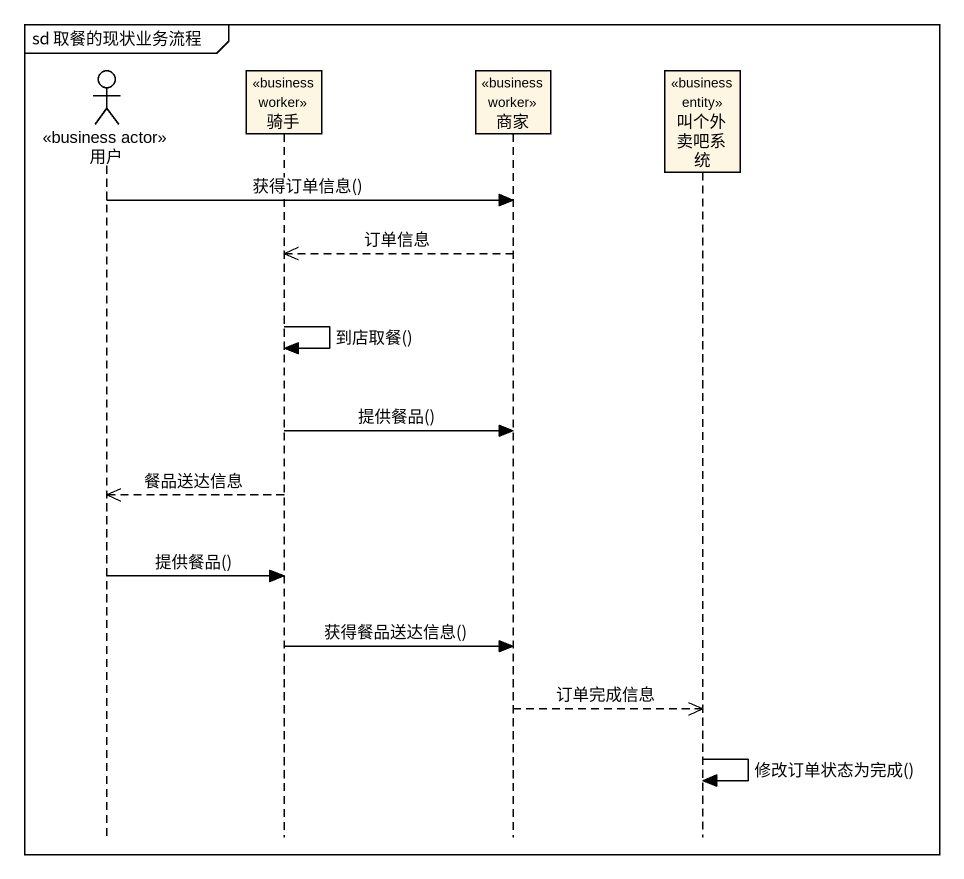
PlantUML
@startuml
mainframe sd 取餐的现状业务流程
hide footbox
actor 用户 <<business actor>>
participant 骑手 <<business worker>>
participant 商家 <<business worker>>
participant 叫个外卖吧系统 <<business entity>>

用户 -> 商家 : 获得订单信息()
商家 -->> 骑手 : 订单信息
骑手 -> 骑手 : 到店取餐()
骑手 -> 商家 : 提供餐品()
骑手 -->> 用户 : 餐品送达信息
用户 -> 骑手 : 提供餐品()
骑手 -> 商家 : 获得餐品送达信息()
商家 -->> 叫个外卖吧系统 : 订单完成信息
叫个外卖吧系统 -> 叫个外卖吧系统 : 修改订单状态为完成()
@enduml
